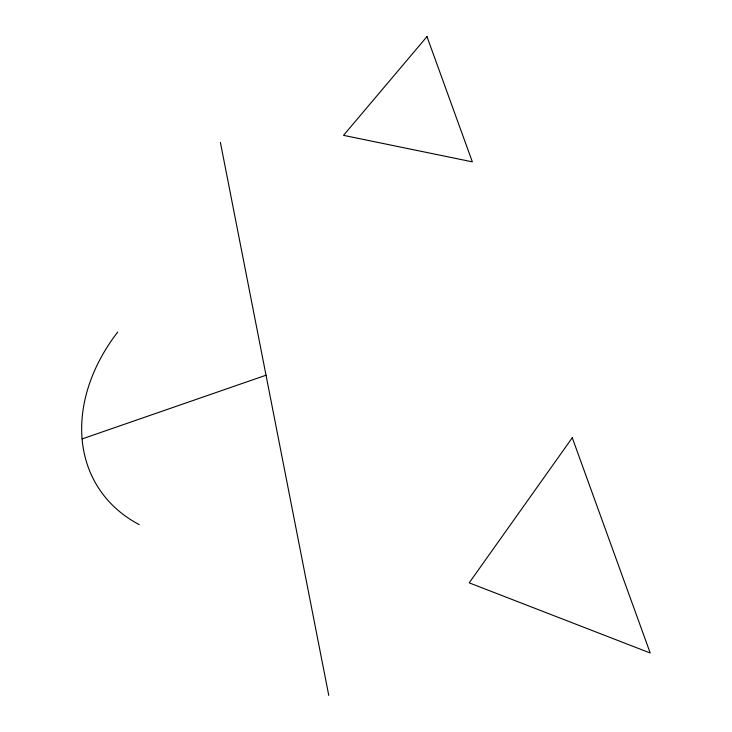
<?xml version="1.0" encoding="UTF-8"?>
<svg xmlns="http://www.w3.org/2000/svg" width="732" height="732" viewBox="0 0 732 732"><rect width="100%" height="100%" fill="white"/><g stroke="black" fill="none" stroke-linecap="round" stroke-linejoin="round"><path stroke-width="1.1" d="M82.103 438.935L266.018 375.223M220.396 142.401L328.76 695.4M139.272 524.643A174.774 133.434 -32.4 0 1 117.724 332.035M572.268 437.754L469.203 582.846L650.217 653.008L572.268 437.754M426.985 36.6L343.518 135.347L472.341 161.845L426.985 36.6"/></g></svg>
